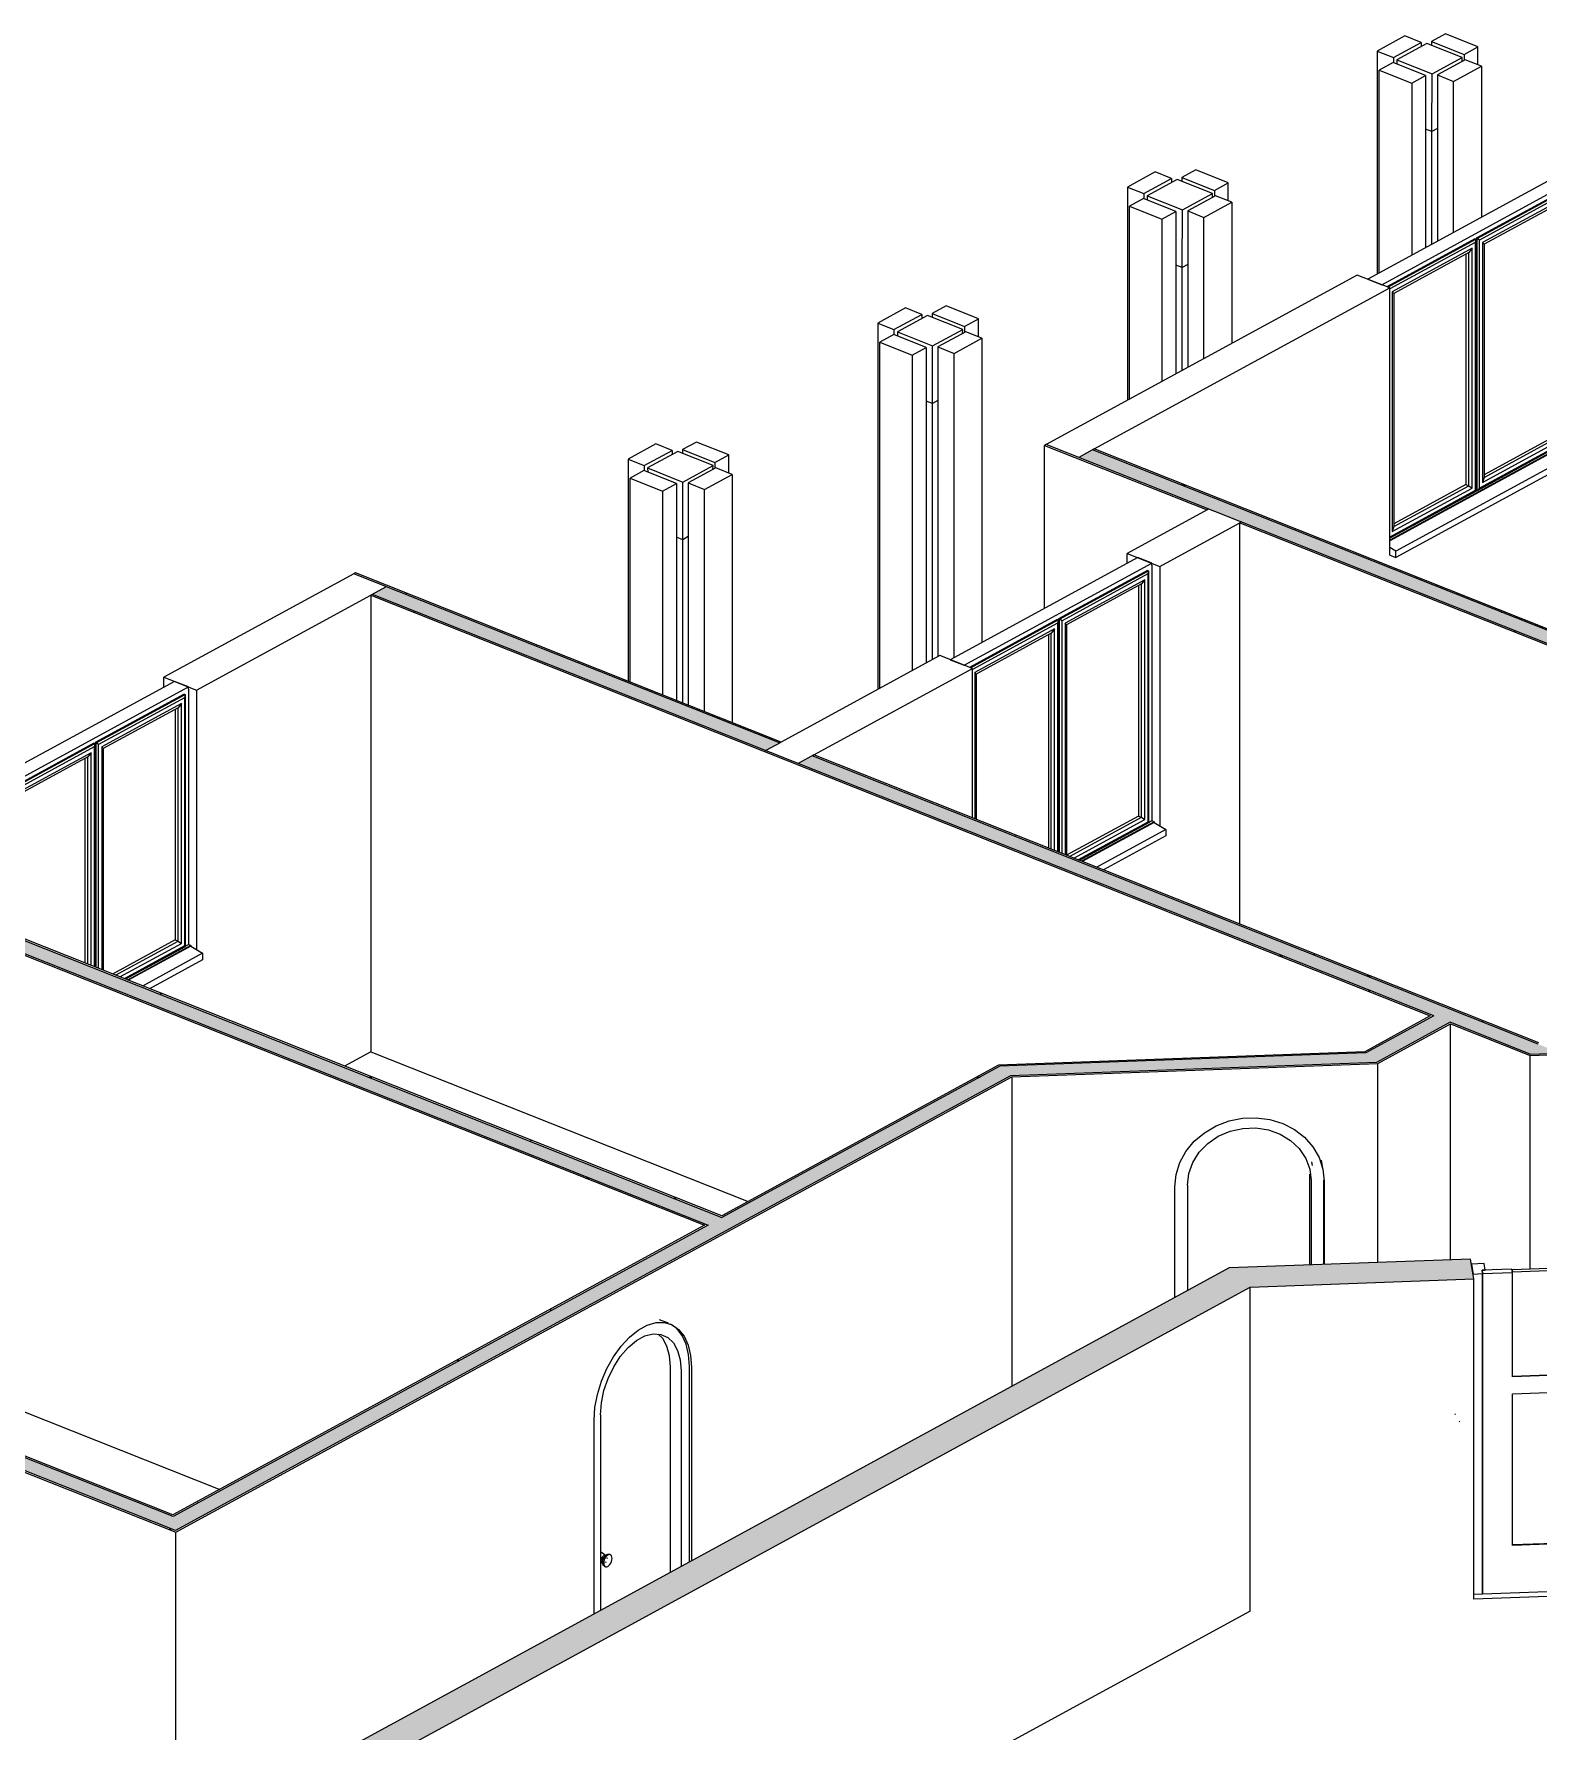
# Model space of a CAD drawing. Header units: millimetres. Extents: x -44545 to 51785, y -22696 to 32686.
# Drawn here: x 2243 to 9274, y 11036 to 18971 of the extents above; entities that cross this region are included whole.
import ezdxf

# ---------------------------------------------------------------- set-up
doc = ezdxf.new("R2010")
doc.units = ezdxf.units.MM
for name, color, linetype, lineweight in [('A-DOOR', 31, 'Continuous', 9), ('A-DOOR-FRAM', 31, 'Continuous', 9), ('A-FLOR', 192, 'Continuous', 9), ('A-FLOR-HRAL', 11, 'Continuous', 9), ('A-GENM', 13, 'Continuous', 9), ('A-GLAZ', 151, 'Continuous', 9), ('A-WALL', 113, 'Continuous', 9), ('A-WALL-FNSH', 113, 'Continuous', 25), ('A-WALL-PATT', 111, 'Continuous', 25), ('I-WALL', 2, 'Continuous', 9), ('S-FNDN', 32, 'Continuous', 9)]:
    doc.layers.add(name, color=color, linetype=linetype, lineweight=lineweight)
pattern_1 = [(0, (-8200.58, -15301.14), (812.8, 94.516), [33.528, -576.072, 33.528, -3827.272]), (0, (-8200.58, -15301.14), (812.8, 94.516), [-643.128, -576.072, 33.528, -1185.672, -2032]), (0, (-8200.58, -15301.14), (812.8, 94.516), [-2438.4, 33.528, -576.072, 33.528, -1388.872]), (0, (-8200.58, -15301.14), (812.8, 94.516), [-3081.528, -372.872, 33.528, -982.472]), (141.144, (-7895.78, -15253.88), (-582.37765, 280.1508), [21.528, -369.883, -2478.932]), (141.144, (-7895.78, -15253.88), (-582.37765, 280.1508), [-391.41, 21.528, -369.883, -2087.522]), (141.144, (-7895.78, -15253.88), (-582.37765, 280.1508), [-782.821, 21.528, -761.293, -1304.701]), (141.144, (-7895.78, -15253.88), (-582.37765, 280.1508), [-1565.641, 21.528, -369.883, -913.291]), (141.144, (-7895.78, -15253.88), (-582.37765, 280.1508), [-1957.051, 21.528, -239.413, -652.35]), (141.144, (-7895.78, -15253.88), (-582.37765, 280.1508), [-2217.992, 21.528, -630.823]), (218.856, (-7794.18, -15064.85), (-230.4253, -374.66855), [21.528, -369.883, -2478.932]), (218.856, (-7794.18, -15064.85), (-230.4253, -374.66855), [-391.41, 21.528, -369.883, -2087.522]), (218.856, (-7794.18, -15064.85), (-230.4253, -374.66855), [-782.821, 21.528, -761.293, -1304.701]), (218.856, (-7794.18, -15064.85), (-230.4253, -374.66855), [-1565.641, 21.528, -369.883, -913.291]), (218.856, (-7794.18, -15064.85), (-230.4253, -374.66855), [-1957.051, 21.528, -239.413, -652.35]), (218.856, (-7794.18, -15064.85), (-230.4253, -374.66855), [-2217.992, 21.528, -630.823])]

# ---------------------------------------------------------------- blocks, each defined once
blk = doc.blocks.new('Arched _2_ - Arched _2_-V49-3D Section 3')
at = {"layer": 'A-GLAZ', "lineweight": 18}
for p, q in [((2899.1, 15943.5), (2022.6, 15466)), ((2088, 15440), (2964.5, 15917.5)), ((2964.5, 15917.5), (2899.1, 15943.5)), ((2022.6, 15466), (2088, 15440))]:
    blk.add_line(p, q, dxfattribs=at)
at = {"layer": 'A-GLAZ'}
for p, q in [((2945.1, 15884), (2529.5, 15657.6)), ((2533.9, 15655.9), (2949.5, 15882.3)), ((2945.1, 15884), (2949.5, 15882.3)), ((2949.5, 15882.3), (2946.9, 15867.2)), ((2949.5, 15882.3), (2949.5, 14703.2)), ((2964.6, 15907.9), (2964.6, 14713.7)), ((2946.9, 15867.2), (2545.3, 15648.4)), ((2932.7, 15840.2), (2559.4, 15636.9)), ((2917, 15820.3), (2566.4, 15629.3)), ((2903.5, 15813), (2903.5, 14735.1)), ((2932.7, 15840.2), (2917, 15820.3)), ((2917, 14729.7), (2917, 15820.3)), ((2932.7, 14718.7), (2932.7, 15840.2)), ((2946.9, 15867.2), (2946.9, 14707.1)), ((2523, 15654.1), (2112.3, 15430.4)), ((2116.7, 15428.6), (2527.4, 15652.4)), ((2524.8, 15637.3), (2126, 15420)), ((2523, 15654.1), (2527.4, 15652.4)), ((2527.4, 15652.4), (2524.8, 15637.3)), ((2524.8, 15637.3), (2524.8, 14609)), ((2527.4, 15652.4), (2527.4, 14608)), ((2533.9, 15655.9), (2529.5, 15657.6)), ((2529.5, 15657.6), (2529.5, 14607.2)), ((2533.9, 14605.4), (2533.9, 15655.9)), ((2545.3, 15648.4), (2533.9, 15655.9)), ((2545.3, 14600.9), (2545.3, 15648.4)), ((2566.4, 15629.3), (2559.4, 15636.9)), ((2559.4, 15636.9), (2559.4, 14595.3)), ((2510.7, 15610.3), (2137.4, 15406.9)), ((2494.9, 15590.4), (2144.3, 15399.4)), ((2481.4, 15583), (2481.4, 14626.3)), ((2510.7, 15610.3), (2494.9, 15590.4)), ((2494.9, 14620.9), (2494.9, 15590.4)), ((2510.7, 14614.7), (2510.7, 15610.3)), ((2566.4, 15629.3), (2566.4, 14592.5)), ((2144.3, 15399.4), (2137.4, 15406.9)), ((2137.4, 15406.9), (2137.4, 14762.9)), ((2144.3, 15399.4), (2144.3, 14760.1)), ((2903.5, 14735.1), (2610, 14575.2)), ((2623.5, 14569.8), (2917, 14729.7)), ((2644.3, 14561.6), (2932.7, 14718.7)), ((2946.9, 14707.1), (2664.8, 14553.5)), ((2949.5, 14703.2), (2670.5, 14551.2)), ((2976, 14708.6), (2680.1, 14547.4)), ((2976, 14705.3), (2683.6, 14546)), ((2903.5, 14735.1), (2917, 14729.7)), ((2917, 14729.7), (2932.7, 14718.7)), ((2946.9, 14707.1), (2949.5, 14703.2)), ((2949.5, 14705.5), (2964.6, 14713.7)), ((2964.6, 14713.7), (2976, 14708.6)), ((2976, 14708.6), (2976, 14705.3)), ((2976, 14705.3), (3031.1, 14672.1)), ((3031.1, 14672.1), (2750.7, 14519.3)), ((3031.1, 14642.2), (2782.5, 14506.7)), ((3031.1, 14672.1), (3031.1, 14642.2))]:
    blk.add_line(p, q, dxfattribs=at)
blk.add_polyline3d([(2964.6, 15907.9, 0), (2964.5, 15912.7, 0), (2964.5, 15917.5, 0)], dxfattribs=at)
blk = doc.blocks.new('Arched _2_ - Arched _2_-V50-3D Section 3')
at = {"layer": 'A-GLAZ', "lineweight": 18}
for p, q in [((7402.5, 16522.2), (6526.1, 16044.7)), ((7467.9, 16496.2), (7402.5, 16522.2)), ((6591.5, 16018.7), (7467.9, 16496.2)), ((6526.1, 16044.7), (6591.5, 16018.7))]:
    blk.add_line(p, q, dxfattribs=at)
at = {"layer": 'A-GLAZ'}
for p, q in [((7448.5, 16462.7), (7033, 16236.3)), ((7037.4, 16234.6), (7452.9, 16461)), ((7450.3, 16445.9), (7048.7, 16227.1)), ((7448.5, 16462.7), (7452.9, 16461)), ((7452.9, 16461), (7450.3, 16445.9)), ((7450.3, 16445.9), (7450.3, 15285.8)), ((7452.9, 16461), (7452.9, 15281.8)), ((7468, 16486.6), (7468, 15292.4)), ((7436.2, 16418.9), (7062.9, 16215.5)), ((7420.5, 16399), (7069.8, 16208)), ((7406.9, 16391.7), (7406.9, 15313.8)), ((7436.2, 16418.9), (7420.5, 16399)), ((7420.5, 15308.4), (7420.5, 16399)), ((7436.2, 15297.4), (7436.2, 16418.9)), ((7026.5, 16232.8), (6615.8, 16009.1)), ((6620.2, 16007.3), (7030.9, 16231.1)), ((7028.2, 16215.9), (6629.5, 15998.7)), ((7014.1, 16189), (6640.8, 15985.6)), ((7014.1, 16189), (6998.4, 16169.1)), ((7014.1, 15152.5), (7014.1, 16189)), ((7026.5, 16232.8), (7030.9, 16231.1)), ((7030.9, 16231.1), (7028.2, 16215.9)), ((7028.2, 16215.9), (7028.2, 15146.9)), ((7030.9, 16231.1), (7030.9, 15145.9)), ((7037.4, 16234.6), (7033, 16236.3)), ((7033, 16236.3), (7033, 15145.1)), ((7037.4, 15143.3), (7037.4, 16234.6)), ((7048.7, 16227.1), (7037.4, 16234.6)), ((7048.7, 15138.8), (7048.7, 16227.1)), ((7069.8, 16208), (7062.9, 16215.5)), ((7062.9, 16215.5), (7062.9, 15133.2)), ((7069.8, 16208), (7069.8, 15131)), ((6998.4, 16169.1), (6647.8, 15978.1)), ((6984.9, 16161.7), (6984.9, 15164.1)), ((6998.4, 15158.8), (6998.4, 16169.1)), ((6647.8, 15978.1), (6640.8, 15985.6)), ((6640.8, 15985.6), (6640.8, 15300.8)), ((6647.8, 15978.1), (6647.8, 15298)), ((7406.9, 15313.8), (7070.1, 15130.3)), ((7083.6, 15124.9), (7420.5, 15308.4)), ((7104.4, 15116.7), (7436.2, 15297.4)), ((7450.3, 15285.8), (7124.9, 15108.5)), ((7452.9, 15281.8), (7130.6, 15106.3)), ((7479.4, 15287.3), (7140.2, 15102.5)), ((7479.4, 15284), (7143.7, 15101.1)), ((7534.6, 15250.8), (7210.8, 15074.4)), ((7406.9, 15313.8), (7420.5, 15308.4)), ((7420.5, 15308.4), (7436.2, 15297.4)), ((7450.3, 15285.8), (7452.9, 15281.8)), ((7452.9, 15284.2), (7468, 15292.4)), ((7468, 15292.4), (7479.4, 15287.3)), ((7479.4, 15287.3), (7479.4, 15284)), ((7479.4, 15284), (7534.6, 15250.8)), ((7534.6, 15250.8), (7534.6, 15220.9)), ((7534.6, 15220.9), (7242.6, 15061.8))]:
    blk.add_line(p, q, dxfattribs=at)
blk.add_polyline3d([(7468, 16486.6, 0), (7468, 16491.4, 0), (7467.9, 16496.2, 0)], dxfattribs=at)
blk = doc.blocks.new('Arched _2_ - Arched _2_-V51-3D Section 3')
at = {"layer": 'A-GLAZ', "lineweight": 18}
for p, q in [((9354.2, 18301.8), (8477.7, 17824.3)), ((8543.1, 17798.3), (9419.6, 18275.8)), ((9419.6, 18275.8), (9354.2, 18301.8)), ((8477.7, 17824.3), (8543.1, 17798.3))]:
    blk.add_line(p, q, dxfattribs=at)
at = {"layer": 'A-GLAZ'}
for p, q in [((9419.7, 18266.2), (9419.7, 17072)), ((9400.2, 18242.3), (8984.6, 18015.9)), ((8989, 18014.2), (9404.6, 18240.6)), ((9402, 18225.5), (9000.4, 18006.7)), ((9387.8, 18198.5), (9014.5, 17995.1)), ((9372.1, 18178.6), (9021.5, 17987.6)), ((9358.6, 18171.3), (9358.6, 17093.4)), ((9387.8, 18198.5), (9372.1, 18178.6)), ((9372.1, 17088), (9372.1, 18178.6)), ((9387.8, 17077), (9387.8, 18198.5)), ((9400.2, 18242.3), (9404.6, 18240.6)), ((9404.6, 18240.6), (9402, 18225.5)), ((9402, 18225.5), (9402, 17065.4)), ((9404.6, 18240.6), (9404.6, 17061.4)), ((8978.1, 18012.4), (8567.4, 17788.6)), ((8978.1, 18012.4), (8982.5, 18010.6)), ((8989, 18014.2), (8984.6, 18015.9)), ((8984.6, 18015.9), (8984.6, 16836.8)), ((8989, 16835), (8989, 18014.2)), ((9000.4, 18006.7), (8989, 18014.2)), ((8571.8, 17786.9), (8982.5, 18010.6)), ((8979.9, 17995.5), (8581.1, 17778.3)), ((8965.8, 17968.6), (8592.5, 17765.2)), ((8950.1, 17948.7), (8599.4, 17757.7)), ((8936.5, 17941.3), (8936.5, 16863.4)), ((8965.8, 17968.6), (8950.1, 17948.7)), ((8950.1, 16858.1), (8950.1, 17948.7)), ((8965.8, 16847.1), (8965.8, 17968.6)), ((8982.5, 18010.6), (8979.9, 17995.5)), ((8979.9, 17995.5), (8979.9, 16835.5)), ((8982.5, 18010.6), (8982.5, 16831.5)), ((9000.4, 16846.7), (9000.4, 18006.7)), ((9021.5, 17987.6), (9014.5, 17995.1)), ((9014.5, 17995.1), (9014.5, 16873.6)), ((9021.5, 17987.6), (9021.5, 16897)), ((8599.4, 17757.7), (8592.5, 17765.2)), ((8592.5, 17765.2), (8592.5, 16643.7)), ((8599.4, 17757.7), (8599.4, 16667.1)), ((9431.1, 17066.8), (8581.1, 16603.8)), ((9431.1, 17063.6), (8581.1, 16600.5)), ((9404.6, 17061.4), (8989, 16835)), ((9402, 17065.4), (9000.4, 16846.7)), ((9014.5, 16873.6), (9387.8, 17077)), ((9358.6, 17093.4), (9021.5, 16909.7)), ((9021.5, 16897), (9372.1, 17088)), ((9358.6, 17093.4), (9372.1, 17088)), ((9372.1, 17088), (9387.8, 17077)), ((9402, 17065.4), (9404.6, 17061.4)), ((9404.6, 17063.8), (9419.7, 17072)), ((9419.7, 17072), (9431.1, 17066.8)), ((9431.1, 17066.8), (9431.1, 17063.6)), ((9431.1, 17063.6), (9486.2, 17030.4)), ((9486.2, 17030.4), (8609.6, 16552.8)), ((9486.2, 17000.4), (8609.6, 16522.9)), ((9486.2, 17030.4), (9486.2, 17000.4)), ((8979.9, 16835.5), (8581.1, 16618.2)), ((8982.5, 16831.5), (8581.1, 16612.8)), ((8592.5, 16643.7), (8965.8, 16847.1)), ((8936.5, 16863.4), (8599.4, 16679.8)), ((8599.4, 16667.1), (8950.1, 16858.1)), ((8936.5, 16863.4), (8950.1, 16858.1)), ((8950.1, 16858.1), (8965.8, 16847.1)), ((8979.9, 16835.5), (8982.5, 16831.5)), ((8982.5, 16833.9), (8986.5, 16836)), ((8989, 16835), (8984.6, 16836.8)), ((9000.4, 16846.7), (8989, 16835)), ((9021.5, 16897), (9014.5, 16873.6)), ((8599.4, 16667.1), (8592.5, 16643.7)), ((8609.6, 16552.8), (8581.1, 16570)), ((8581.1, 16534.2), (8609.6, 16522.9)), ((8609.6, 16522.9), (8609.6, 16552.8))]:
    blk.add_line(p, q, dxfattribs=at)
blk.add_polyline3d([(9419.7, 18266.2, 0), (9419.6, 18271, 0), (9419.6, 18275.8, 0)], dxfattribs=at)
blk = doc.blocks.new('Single Arch - wc-V66-3D Section 3')
at = {"layer": 'A-DOOR'}
blk.add_line((8219.5, 13680.6), (8216.8, 13696.8), dxfattribs=at)
at = {"layer": 'A-DOOR-FRAM'}
for p, q in [((8269, 13658), (8261.1, 13704.3)), ((7634.8, 13588.9), (7634.8, 13094.4)), ((8207.9, 13214.8), (8207.9, 13640.2)), ((8213, 13610.1), (8213, 13214.9)), ((8272.8, 13217.1), (8272.8, 13612.3))]:
    blk.add_line(p, q, dxfattribs=at)
blk.add_polyline3d([(7634.8, 13588.9, 0), (7641.1, 13642.5, 0), (7659.8, 13694.2, 0), (7690, 13741.8, 0), (7730.5, 13783.1, 0), (7779.4, 13816.5, 0), (7834.6, 13840.3, 0), (7893.7, 13853.7, 0), (7954.1, 13855.9, 0), (8013.3, 13846.9, 0), (8068.5, 13827.1, 0), (8117.4, 13797.3, 0), (8157.8, 13758.9, 0), (8188, 13713.6, 0), (8206.7, 13663.2, 0), (8213, 13610.1, 0)], dxfattribs=at)
blk = doc.blocks.new('Single Arch - wc-V67-3D Section 3')
at = {"layer": 'A-DOOR'}
for p, q in [((4891.2, 11872.2), (4898.1, 11868.9)), ((4891.2, 11822.8), (4901.8, 11822.1)), ((4897.2, 11870.6), (4894.6, 11871.6)), ((4915.3, 11856.2), (4899.5, 11869.2)), ((4902.3, 11831), (4900.3, 11836.3)), ((4913.6, 11826.4), (4917.5, 11824.8)), ((4924.9, 11843.4), (4920.9, 11845)), ((4936.8, 11860.2), (4932.3, 11862)), ((4910.1, 11806.2), (4914.7, 11804.4))]:
    blk.add_line(p, q, dxfattribs=at)
for points in [[(4891.2, 11870.8, 0), (4893, 11871.1, 0), (4901.1, 11867.5, 0)], [(4894.7, 11833.3, 0), (4898.2, 11846.9, 0), (4906.8, 11856.4, 0), (4915.3, 11856.2, 0)], [(4901.8, 11822.3, 0), (4898.2, 11823.5, 0), (4894.7, 11833.3, 0)], [(4900.3, 11836.3, 0), (4903.5, 11845.8, 0), (4909.8, 11849.3, 0)], [(4901.7, 11823.5, 0), (4902.4, 11830.7, 0), (4904.3, 11838.2, 0), (4907.4, 11845.4, 0), (4911.5, 11851.8, 0), (4916.2, 11857, 0), (4921.2, 11860.7, 0), (4926.2, 11862.5, 0), (4930.9, 11862.4, 0), (4932.3, 11862, 0)], [(4911.5, 11805.8, 0), (4907.4, 11807.8, 0), (4904.3, 11811.6, 0), (4902.4, 11817, 0), (4901.7, 11823.5, 0)], [(4945.2, 11842.9, 0), (4944.6, 11849.4, 0), (4942.6, 11854.8, 0), (4939.5, 11858.6, 0), (4935.5, 11860.6, 0), (4930.8, 11860.7, 0), (4925.8, 11858.9, 0), (4920.7, 11855.2, 0), (4916, 11850, 0), (4912, 11843.6, 0), (4908.9, 11836.4, 0), (4907, 11828.9, 0), (4906.3, 11821.7, 0)], [(4906.3, 11821.7, 0), (4907, 11815.2, 0), (4908.9, 11809.8, 0), (4912, 11806, 0), (4916, 11804, 0), (4920.7, 11803.9, 0), (4925.8, 11805.7, 0), (4930.8, 11809.4, 0), (4935.5, 11814.6, 0), (4939.5, 11821, 0), (4942.6, 11828.2, 0), (4944.6, 11835.7, 0), (4945.2, 11842.9, 0)]]:
    blk.add_polyline3d(points, dxfattribs=at)
at = {"layer": 'A-DOOR-FRAM'}
for p, q in [((5208.7, 12942.4), (5167.4, 12958.7)), ((5218.3, 11777.9), (5218.3, 12739.3)), ((5267.8, 12719.7), (5267.8, 11804.9)), ((5306.7, 11826.1), (5306.7, 12740.9)), ((4891.2, 12514.5), (4891.2, 11599.7))]:
    blk.add_line(p, q, dxfattribs=at)
for points in [[(5306.7, 12740.9, 0), (5302.9, 12795.7, 0), (5291.4, 12844.4, 0), (5272.7, 12885.4, 0), (5247.4, 12917.3, 0), (5218.8, 12937.7, 0)], [(4891.2, 12514.5, 0), (4895.3, 12570.1, 0), (4907.4, 12627.8, 0), (4927.1, 12685, 0), (4953.5, 12739.2, 0), (4985.3, 12788.1, 0), (5021.3, 12829.5, 0), (5059.8, 12861.7, 0), (5099.2, 12883.1, 0), (5137.7, 12892.9, 0), (5173.6, 12890.7, 0), (5205.5, 12876.5, 0), (5231.8, 12851, 0), (5251.5, 12815.2, 0), (5263.7, 12770.8, 0), (5267.8, 12719.7, 0)], [(5218.3, 12739.3, 0), (5214.2, 12790.4, 0), (5202.1, 12834.8, 0), (5182.4, 12870.6, 0), (5161.3, 12892.3, 0)]]:
    blk.add_polyline3d(points, dxfattribs=at)
blk = doc.blocks.new('Double Shutter-Arch - ext 2-236539-3D Section 3')
at = {"layer": 'A-DOOR', "lineweight": 18}
for p, q in [((9151.9, 13195.7), (9012.4, 13190.6)), ((9012.4, 13190.6), (9015.1, 13174.4)), ((9015.1, 13174.4), (9154.7, 13179.5)), ((9154.7, 13179.5), (9151.9, 13195.7)), ((9591.2, 13208.3), (9152.5, 13192.3)), ((9152.5, 13192.3), (9154.1, 13183)), ((9154.1, 13183), (9592.7, 13199.1)), ((9665.3, 13214.6), (9590.6, 13211.8)), ((9590.6, 13211.8), (9593.3, 13195.6)), ((9592.7, 13199.1), (9591.2, 13208.3)), ((9593.3, 13195.6), (9668.1, 13198.3)), ((9740.1, 13217.3), (9665.3, 13214.6)), ((9665.3, 13214.6), (9668.1, 13198.3)), ((9668.1, 13198.3), (9665.3, 13214.6)), ((9668.1, 13198.3), (9742.9, 13201.1)), ((9742.9, 13201.1), (9740.1, 13217.3)), ((10179.3, 13229.9), (9740.7, 13213.8)), ((9740.7, 13213.8), (9742.3, 13204.6)), ((9742.3, 13204.6), (10180.9, 13220.6)), ((10178.7, 13233.4), (10181.5, 13217.2)), ((10318.3, 13238.5), (10178.8, 13233.4)), ((10180.9, 13220.6), (10179.3, 13229.9)), ((10181.5, 13217.2), (10321.1, 13222.3)), ((10321.1, 13222.3), (10318.3, 13238.5))]:
    blk.add_line(p, q, dxfattribs=at)
at = {"layer": 'A-DOOR'}
for p, q in [((9015.1, 13174.4), (9015.1, 11677.6)), ((9154.7, 12691.9), (9154.7, 13179.5)), ((9590.6, 13208.3), (9590.6, 13211.8)), ((9592.7, 12711.4), (9592.7, 13199.1)), ((9593.3, 13195.6), (9593.3, 12707.9)), ((9668.1, 13198.3), (9668.1, 11701.5)), ((9668.1, 11701.5), (9668.1, 13198.3)), ((9742.9, 12713.4), (9742.9, 13201.1)), ((10178.7, 13229.9), (10178.7, 13233.4)), ((10180.9, 12733), (10180.9, 13220.6)), ((10181.5, 13217.2), (10181.5, 12729.5)), ((10321.1, 11725.5), (10321.1, 13222.3)), ((9154.7, 12695.4), (9592.7, 12711.4)), ((9593.3, 12707.9), (9154.7, 12691.9)), ((9593.3, 12707.9), (9592.7, 12711.4)), ((9742.9, 12716.9), (10180.9, 12733)), ((10181.5, 12729.5), (9742.9, 12713.4)), ((10181.5, 12729.5), (10180.9, 12733)), ((9154.7, 12612.2), (9593.3, 12628.3)), ((9592.7, 11923.6), (9592.7, 12628.4)), ((9593.3, 12628.3), (9593.3, 11920.1)), ((9742.9, 12633.8), (10181.5, 12649.9)), ((9742.9, 11925.6), (9742.9, 12633.8)), ((10180.9, 11945.1), (10180.9, 12649.8)), ((10181.5, 12649.9), (10181.5, 11941.7)), ((9154.7, 11904), (9154.7, 12612.2)), ((9154.7, 11907.5), (9592.7, 11923.6)), ((9593.3, 11920.1), (9154.7, 11904)), ((9593.3, 11920.1), (9592.7, 11923.6)), ((9742.9, 11929.1), (10180.9, 11945.1)), ((10181.5, 11941.7), (9742.9, 11925.6)), ((10181.5, 11941.7), (10180.9, 11945.1)), ((9015.1, 11677.6), (9668.1, 11701.5)), ((9668.1, 11701.5), (10321.1, 11725.5))]:
    blk.add_line(p, q, dxfattribs=at)
at = {"layer": 'A-DOOR-FRAM', "lineweight": 18}
for p, q in [((10358.1, 13270.3), (10298.2, 13268.1)), ((10298.2, 13268.1), (10303.4, 13238)), ((10365.9, 13223.9), (10358.1, 13270.3)), ((9022.2, 13221.3), (8962.4, 13219.1)), ((8962.4, 13219.1), (8970.3, 13172.7)), ((8970.3, 13172.7), (9015.1, 13174.4)), ((9012.4, 13190.6), (9027.3, 13191.2)), ((9015.1, 13174.4), (9012.4, 13190.6)), ((9027.3, 13191.2), (9022.2, 13221.3)), ((10303.4, 13238), (10318.3, 13238.5)), ((10318.3, 13238.5), (10321.1, 13222.3)), ((10321.1, 13222.3), (10365.9, 13223.9))]:
    blk.add_line(p, q, dxfattribs=at)
at = {"layer": 'A-DOOR-FRAM'}
for p, q in [((10298.2, 13268.1), (10298.2, 13237.8)), ((9015.1, 11677.6), (9015.1, 13174.4)), ((10321.1, 13222.3), (10321.1, 11725.5)), ((10365.9, 13223.9), (10365.9, 11727.1)), ((8974.2, 11676.1), (9015.1, 11677.6)), ((10365.9, 11727.1), (10321.1, 11725.5))]:
    blk.add_line(p, q, dxfattribs=at)
blk = doc.blocks.new('栏杆扶手 - 栏杆扶手-158468-3D Section 3')
at = {"layer": 'A-FLOR-HRAL'}
for p, q in [((8888.2, 12518.9), (8884.8, 12516.6)), ((8905.7, 12482.4), (8909.1, 12484.7))]:
    blk.add_line(p, q, dxfattribs=at)
blk = doc.blocks.new('Family8 - COLUMN-V138-3D Section 3')
at = {"layer": 'A-GENM', "lineweight": 25}
for p, q in [((8841.4, 18970.7), (8776.5, 18935.3)), ((8993.3, 18910.4), (8841.4, 18970.7)), ((8651.6, 18961.5), (8522, 18890.9)), ((8522, 18890.9), (8598.1, 18860.7)), ((8598.1, 18860.7), (8727.7, 18931.3)), ((8754.6, 18926), (8613.6, 18849.2)), ((8727.7, 18931.3), (8651.6, 18961.5)), ((8919.6, 18860.4), (8754.6, 18926)), ((8776.5, 18935.3), (8928.3, 18875)), ((8928.3, 18875), (8993.3, 18910.4)), ((8596.5, 18836.8), (8531.6, 18801.4)), ((8748.4, 18776.5), (8596.5, 18836.8)), ((8613.6, 18849.2), (8778.7, 18783.7)), ((8778.7, 18783.7), (8919.6, 18860.4)), ((8933.2, 18849.7), (8803.5, 18779.1)), ((8879.6, 18748.9), (9009.3, 18819.5)), ((9009.3, 18819.5), (8933.2, 18849.7)), ((8531.6, 18801.4), (8683.5, 18741.1)), ((8683.5, 18741.1), (8748.4, 18776.5)), ((8803.5, 18779.1), (8879.6, 18748.9))]:
    blk.add_line(p, q, dxfattribs=at)
at = {"layer": 'A-GENM'}
for p, q in [((8522, 18890.9), (8522, 17848.4)), ((8727.7, 18931.3), (8727.7, 18911.4)), ((8776.5, 18935.3), (8776.5, 18917.3)), ((8993.3, 18825.9), (8993.3, 18910.4)), ((8598.1, 18860.7), (8598.1, 18836.2)), ((8613.6, 18849.2), (8614.5, 18829.7)), ((8918.8, 18841.9), (8919.6, 18860.4)), ((8928.3, 18875), (8928.3, 18847.1)), ((9009.3, 18819.5), (9009.3, 18113.8)), ((8531.6, 17853.6), (8531.6, 18801.4)), ((8683.5, 18741.1), (8683.5, 17936.3)), ((8748.4, 18776.5), (8748.4, 17971.7)), ((8777.7, 18514.1), (8778.7, 18783.7)), ((8803.5, 18779.1), (8803.5, 18001.8)), ((8879.6, 18043.2), (8879.6, 18748.9)), ((8777.7, 18514.1), (8748.4, 18525.7)), ((8776.5, 18514.6), (8776.5, 17987)), ((8803.5, 18528.1), (8777.7, 18514.1))]:
    blk.add_line(p, q, dxfattribs=at)
blk = doc.blocks.new('Family8 - COLUMN-V137-3D Section 3')
at = {"layer": 'A-GENM', "lineweight": 25}
for p, q in [((11176.1, 20242.6), (11111.2, 20207.2)), ((11328, 20182.3), (11176.1, 20242.6)), ((10986.4, 20233.5), (10856.7, 20162.9)), ((10856.7, 20162.9), (10932.8, 20132.7)), ((10932.8, 20132.7), (11062.4, 20203.3)), ((11089.3, 20197.9), (10948.4, 20121.2)), ((11062.4, 20203.3), (10986.4, 20233.5)), ((11254.4, 20132.4), (11089.3, 20197.9)), ((11111.2, 20207.2), (11263.1, 20146.9)), ((11263.1, 20146.9), (11328, 20182.3)), ((10931.3, 20108.8), (10866.3, 20073.4)), ((11083.1, 20048.4), (10931.3, 20108.8)), ((10948.4, 20121.2), (11113.4, 20055.6)), ((11113.4, 20055.6), (11254.4, 20132.4)), ((11267.9, 20121.7), (11138.3, 20051)), ((11214.3, 20020.8), (11344, 20091.5)), ((11344, 20091.5), (11267.9, 20121.7)), ((10866.3, 20073.4), (11018.2, 20013.1)), ((11018.2, 20013.1), (11083.1, 20048.4)), ((11138.3, 20051), (11214.3, 20020.8))]:
    blk.add_line(p, q, dxfattribs=at)
at = {"layer": 'A-GENM'}
for p, q in [((10856.7, 20162.9), (10856.7, 19166.2)), ((11062.4, 20203.3), (11062.4, 20183.3)), ((11111.2, 20207.2), (11111.2, 20189.2)), ((11328, 20097.8), (11328, 20182.3)), ((10932.8, 20132.7), (10932.8, 20108.1)), ((10948.4, 20121.2), (10949.2, 20101.6)), ((11253.6, 20113.8), (11254.4, 20132.4)), ((11263.1, 20146.9), (11263.1, 20119)), ((11344, 20091.5), (11344, 19431.6)), ((10866.3, 19171.4), (10866.3, 20073.4)), ((11018.2, 20013.1), (11018.2, 19254.1)), ((11083.1, 20048.4), (11083.1, 19289.5)), ((11112.5, 19786), (11113.4, 20055.6)), ((11138.3, 20051), (11138.3, 19319.6)), ((11214.3, 19361), (11214.3, 20020.8)), ((11112.5, 19786), (11083.1, 19797.7)), ((11111.2, 19786.5), (11111.2, 19304.8)), ((11138.3, 19800.1), (11112.5, 19786))]:
    blk.add_line(p, q, dxfattribs=at)
blk = doc.blocks.new('Family8 - COLUMN-V139-3D Section 3')
at = {"layer": 'A-GENM', "lineweight": 25}
for p, q in [((6506.7, 17698.7), (6441.7, 17663.3)), ((6658.5, 17638.4), (6506.7, 17698.7)), ((6316.9, 17689.6), (6187.3, 17619)), ((6187.3, 17619), (6263.3, 17588.8)), ((6263.3, 17588.8), (6393, 17659.4)), ((6419.8, 17654.1), (6278.9, 17577.3)), ((6393, 17659.4), (6316.9, 17689.6)), ((6584.9, 17588.5), (6419.8, 17654.1)), ((6441.7, 17663.3), (6593.6, 17603)), ((6593.6, 17603), (6658.5, 17638.4)), ((6261.8, 17564.9), (6196.9, 17529.5)), ((6413.6, 17504.6), (6261.8, 17564.9)), ((6278.9, 17577.3), (6444, 17511.7)), ((6444, 17511.7), (6584.9, 17588.5)), ((6598.5, 17577.8), (6468.8, 17507.2)), ((6544.9, 17477), (6674.5, 17547.6)), ((6674.5, 17547.6), (6598.5, 17577.8)), ((6196.9, 17529.5), (6348.7, 17469.2)), ((6348.7, 17469.2), (6413.6, 17504.6)), ((6468.8, 17507.2), (6544.9, 17477))]:
    blk.add_line(p, q, dxfattribs=at)
at = {"layer": 'A-GENM'}
for p, q in [((6187.3, 17619), (6187.3, 15906)), ((6393, 17659.4), (6393, 17639.4)), ((6441.7, 17663.3), (6441.7, 17645.4)), ((6658.5, 17553.9), (6658.5, 17638.4)), ((6263.3, 17588.8), (6263.3, 17564.3)), ((6278.9, 17577.3), (6279.7, 17557.7)), ((6584.1, 17570), (6584.9, 17588.5)), ((6593.6, 17603), (6593.6, 17575.1)), ((6674.5, 17547.6), (6674.5, 16125.6)), ((6196.9, 15911.2), (6196.9, 17529.5)), ((6348.7, 17469.2), (6348.7, 15993.9)), ((6413.6, 17504.6), (6413.6, 16029.3)), ((6443, 17242.1), (6444, 17511.7)), ((6468.8, 17507.2), (6468.8, 16059.3)), ((6544.9, 16054.9), (6544.9, 17477)), ((6443, 17242.1), (6413.6, 17253.8)), ((6441.7, 17242.6), (6441.7, 16044.6)), ((6468.8, 17256.2), (6443, 17242.1))]:
    blk.add_line(p, q, dxfattribs=at)
blk = doc.blocks.new('Family8 - COLUMN-V140-3D Section 3')
at = {"layer": 'A-GENM', "lineweight": 25}
for p, q in [((5339.3, 17062.7), (5274.4, 17027.4)), ((5491.1, 17002.4), (5339.3, 17062.7)), ((5149.5, 17053.6), (5019.9, 16983)), ((5019.9, 16983), (5095.9, 16952.8)), ((5095.9, 16952.8), (5225.6, 17023.4)), ((5252.5, 17018.1), (5111.5, 16941.3)), ((5225.6, 17023.4), (5149.5, 17053.6)), ((5417.5, 16952.5), (5252.5, 17018.1)), ((5274.4, 17027.4), (5426.2, 16967.1)), ((5426.2, 16967.1), (5491.1, 17002.4)), ((5094.4, 16928.9), (5029.5, 16893.5)), ((5246.3, 16868.6), (5094.4, 16928.9)), ((5111.5, 16941.3), (5276.6, 16875.7)), ((5276.6, 16875.7), (5417.5, 16952.5)), ((5431.1, 16941.8), (5301.4, 16871.2)), ((5377.5, 16841), (5507.1, 16911.6)), ((5507.1, 16911.6), (5431.1, 16941.8)), ((5029.5, 16893.5), (5181.3, 16833.2)), ((5181.3, 16833.2), (5246.3, 16868.6)), ((5301.4, 16871.2), (5377.5, 16841))]:
    blk.add_line(p, q, dxfattribs=at)
at = {"layer": 'A-GENM'}
for p, q in [((5019.9, 16983), (5019.9, 15944.5)), ((5225.6, 17023.4), (5225.6, 17003.4)), ((5274.4, 17027.4), (5274.4, 17009.4)), ((5491.1, 16918), (5491.1, 17002.4)), ((5095.9, 16952.8), (5095.9, 16928.3)), ((5111.5, 16941.3), (5112.4, 16921.8)), ((5416.7, 16934), (5417.5, 16952.5)), ((5426.2, 16967.1), (5426.2, 16939.2)), ((5507.1, 16911.6), (5507.1, 15751)), ((5029.5, 15940.7), (5029.5, 16893.5)), ((5181.3, 16833.2), (5181.3, 15880.4)), ((5246.3, 16868.6), (5246.3, 15854.6)), ((5275.6, 16606.1), (5276.6, 16875.7)), ((5301.4, 16871.2), (5301.4, 15832.7)), ((5377.5, 15802.5), (5377.5, 16841)), ((5275.6, 16606.1), (5246.3, 16617.8)), ((5274.4, 16606.7), (5274.4, 15843.4)), ((5301.4, 16620.2), (5275.6, 16606.1))]:
    blk.add_line(p, q, dxfattribs=at)

msp = doc.modelspace()

# ---------------------------------------------------------------- hatches: boundary and pattern name
at = {"layer": 'A-WALL-PATT', "lineweight": 9}
h = msp.add_hatch(dxfattribs=at)
h.set_pattern_fill('FP_1', color=256, style=0, pattern_type=2)
h.set_pattern_definition(pattern_1)
h.paths.add_polyline_path([(12070.5, 15020.1), (12078.3, 15024.4), (7887.2, 16688.8), (7879.4, 16684.5), (12061.4, 15023.7)], flags=0)
h.paths.add_polyline_path([(7727.3, 16744.9), (7735.1, 16749.2), (6974.6, 17051.2), (6966.8, 17047), (7621.3, 16787)], flags=0)
at = {"layer": 'A-WALL-PATT'}
for points in [[(12154.4, 14994.2), (12219.3, 15029.5), (7191.6, 17026.2), (7126.7, 16990.8), (12078.3, 15024.4)], [(5663.3, 15620.5), (5728.2, 15655.9), (3890, 16385.9), (3825, 16350.5), (5303.2, 15763.5)], [(9240.7, 14199.8), (9381.7, 14205), (5880.3, 15595.5), (5815.4, 15560.1), (8883.1, 14341.8)], [(5470.4, 13370.8), (5535.3, 13406.2), (1420.2, 15040.4), (1355.3, 15005), (5394.3, 13401)], [(8469.5, 14206.9), (8610.5, 14212.1), (8863.2, 14349.7), (8787.1, 14379.9), (8480.5, 14212.9)], [(6807.5, 14099.3), (8518.6, 14162), (8610.5, 14212.1), (6899.4, 14149.3)], [(5535.3, 13406.2), (6899.4, 14149.3), (6758.4, 14144.1), (5459.2, 13436.4), (5518.3, 13412.9)], [(2904.5, 11972.9), (2969.4, 12008.3), (-1297.8, 13702.9), (-1362.7, 13667.5), (2153.5, 12271.1)], [(2969.4, 12008.3), (5470.4, 13370.8), (5394.3, 13401), (2893.4, 12038.5)]]:
    msp.add_hatch(color=256, dxfattribs=at).paths.add_polyline_path(points, flags=0)
at = {"layer": 'A-WALL-PATT', "lineweight": 9}
h = msp.add_hatch(dxfattribs=at)
h.set_pattern_fill('FP_1', color=256, style=0, pattern_type=2)
h.set_pattern_definition(pattern_1)
h.paths.add_polyline_path([(12219.3, 15029.5), (12227.1, 15033.8), (9762.2, 16012.7), (9754.4, 16008.4), (12037.6, 15101.7)], flags=0)
h.paths.add_polyline_path([(9678.3, 16038.6), (9686.1, 16042.9), (7199.4, 17030.4), (7191.6, 17026.2), (8883.1, 16354.4)], flags=0)
h = msp.add_hatch(dxfattribs=at)
h.set_pattern_fill('FP_1', color=256, style=0, pattern_type=2)
h.set_pattern_definition(pattern_1)
h.paths.add_polyline_path([(5728.2, 15655.9), (5736, 15660.1), (3745.7, 16450.5), (3737.9, 16446.3), (5457.2, 15763.5)], flags=0)
h = msp.add_hatch(dxfattribs=at)
h.set_pattern_fill('FP_1', color=256, style=0, pattern_type=2)
h.set_pattern_definition(pattern_1)
h.paths.add_polyline_path([(5807.6, 15555.8), (5815.4, 15560.1), (3825, 16350.5), (3817.2, 16346.3), (5655.5, 15616.2)], flags=0)
h = msp.add_hatch(dxfattribs=at)
h.set_pattern_fill('FP_1', color=256, style=0, pattern_type=2)
h.set_pattern_definition(pattern_1)
h.paths.add_polyline_path([(9236.7, 14194.1), (9253.6, 14194.7), (8863.2, 14349.7), (8855.4, 14345.5), (8883.1, 14334.5)], flags=0)
h.paths.add_polyline_path([(8779.3, 14375.7), (8787.1, 14379.9), (5815.4, 15560.1), (5807.6, 15555.8), (8770.2, 14379.3)], flags=0)
h = msp.add_hatch(dxfattribs=at)
h.set_pattern_fill('FP_1', color=256, style=0, pattern_type=2)
h.set_pattern_definition(pattern_1)
h.paths.add_polyline_path([(9274.1, 14247.7), (9291, 14248.3), (5888.1, 15599.7), (5880.3, 15595.5), (8883.1, 14403)], flags=0)
h = msp.add_hatch(dxfattribs=at)
h.set_pattern_fill('FP_1', color=256, style=0, pattern_type=2)
h.set_pattern_definition(pattern_1)
h.paths.add_polyline_path([(5386.5, 13396.7), (5394.3, 13401), (1203.2, 15065.4), (1195.4, 15061.2), (5377.4, 13400.4)], flags=0)
h = msp.add_hatch(dxfattribs=at)
h.set_pattern_fill('FP_1', color=256, style=0, pattern_type=2)
h.set_pattern_definition(pattern_1)
h.paths.add_polyline_path([(5544.4, 13402.5), (5552.2, 13406.8), (5543.1, 13410.4), (5535.3, 13406.2)], flags=0)
h.paths.add_polyline_path([(5459.2, 13436.4), (5467, 13440.6), (1428, 15044.6), (1420.2, 15040.4), (5173.9, 13549.7)], flags=0)
h = msp.add_hatch(dxfattribs=at)
h.set_pattern_fill('FP_1', color=256, style=0, pattern_type=2)
h.set_pattern_definition(pattern_1)
h.paths.add_polyline_path([(6758.4, 14144.1), (8469.5, 14206.9), (8480.5, 14212.9), (6769.4, 14150.1)], flags=0)
h = msp.add_hatch(dxfattribs=at)
h.set_pattern_fill('FP_1', color=256, style=0, pattern_type=2)
h.set_pattern_definition(pattern_1)
h.paths.add_polyline_path([(9253.6, 14194.7), (10807.3, 14251.7), (10818.3, 14257.7), (9240.7, 14199.8)], flags=0)
h = msp.add_hatch(dxfattribs=at)
h.set_pattern_fill('FP_1', color=256, style=0, pattern_type=2)
h.set_pattern_definition(pattern_1)
h.paths.add_polyline_path([(5467, 13440.6), (6769.4, 14150.1), (6752.5, 14149.5), (5457.9, 13444.2)], flags=0)
h = msp.add_hatch(dxfattribs=at)
h.set_pattern_fill('FP_1', color=256, style=0, pattern_type=2)
h.set_pattern_definition(pattern_1)
h.paths.add_polyline_path([(2905.8, 11965.1), (2913.6, 11969.3), (1518.6, 12523.3), (1510.8, 12519.1), (2897.5, 11968.4)], flags=0)
h.paths.add_polyline_path([(1434.7, 12549.3), (1442.5, 12553.5), (-1514.8, 13727.9), (-1522.6, 13723.7), (1425.6, 12552.9)], flags=0)
h = msp.add_hatch(dxfattribs=at)
h.set_pattern_fill('FP_1', color=256, style=0, pattern_type=2)
h.set_pattern_definition(pattern_1)
h.paths.add_polyline_path([(2893.4, 12038.5), (2901.2, 12042.7), (-1290, 13707.2), (-1297.8, 13702.9), (2153.5, 12332.3)], flags=0)
h = msp.add_hatch(color=256, dxfattribs=at)
h.paths.add_polyline_path([(7646.6, 13100.8), (8974.2, 13149.5), (8958.5, 13242.3), (7830.3, 13200.9)], flags=0)
h.paths.add_polyline_path([(10369.9, 13200.8), (18943.2, 13515.3), (18927.5, 13608), (10354.1, 13293.5), (10364.3, 13233.4)], flags=0)
h = msp.add_hatch(dxfattribs=at)
h.set_pattern_fill('FP_1', color=256, style=0, pattern_type=2)
h.set_pattern_definition(pattern_1)
h.paths.add_polyline_path([(2901.2, 12042.7), (5386.5, 13396.7), (5377.4, 13400.4), (2892, 12046.4)], flags=0)
msp.add_hatch(color=256, dxfattribs=at).paths.add_polyline_path([(23.7, 8804.7), (7928.6, 13111.2), (7646.6, 13100.8), (1.4, 8935.8), (23.5, 8805.7)], flags=0)

# ---------------------------------------------------------------- linework, layer by layer
at = {"layer": 'A-FLOR'}
msp.add_line((3817.2, 14212.1), (3693.8, 14144.8), dxfattribs=at)
at = {"layer": 'A-WALL', "color": 1, "lineweight": 18}
for p, q in [((8429.1, 17843.6), (6974.6, 17051.2)), ((7199.4, 17030.4), (8581.2, 17783.2)), ((8581.2, 17783.2), (8429.1, 17843.6)), ((7727.3, 16744.9), (7353.9, 16541.5)), ((7506, 16481.1), (7879.4, 16684.5)), ((7353.9, 16541.5), (7506, 16481.1)), ((3737.9, 16446.3), (2850.4, 15962.8)), ((3002.5, 15902.4), (3817.2, 16346.3)), ((6477.4, 16064), (5736, 15660.1)), ((6629.5, 16003.6), (6477.4, 16064)), ((2850.4, 15962.8), (3002.5, 15902.4)), ((5888.1, 15599.7), (6629.5, 16003.6)), ((7830.3, 13200.9), (-182.2, 8835.8)), ((8958.5, 13242.3), (7830.3, 13200.9)), ((8974.2, 13149.5), (8958.5, 13242.3)), ((23.7, 8804.7), (7928.6, 13111.2)), ((7928.6, 13111.2), (8974.2, 13149.5))]:
    msp.add_line(p, q, dxfattribs=at)
at = {"layer": 'A-WALL'}
for p, q in [((8581.1, 16534.2), (8581.1, 17773.6)), ((6966.8, 16284.8), (6966.8, 17047)), ((12078.3, 15024.4), (6974.6, 17051.2)), ((7199.4, 17030.4), (7126.7, 16990.8)), ((9678.3, 16038.6), (7191.6, 17026.2)), ((7735.1, 16749.2), (7727.3, 16744.9)), ((7887.2, 16688.8), (7879.4, 16684.5)), ((7879.4, 14808.9), (7879.4, 16684.5)), ((7353.9, 16495.7), (7353.9, 16531.9)), ((5728.2, 15655.9), (3737.9, 16446.3)), ((7506, 16471.5), (7506, 15267.9)), ((3890, 16385.9), (3817.2, 16346.3)), ((8787.1, 14379.9), (3825, 16350.5)), ((2850.5, 15917), (2850.5, 15953.2)), ((6629.5, 15305.3), (6629.5, 15994)), ((3002.6, 15892.8), (3002.6, 14689.3)), ((5663.3, 15620.5), (5736, 15660.1)), ((5888.1, 15599.7), (5815.4, 15560.1)), ((9274.1, 14247.7), (5880.3, 15595.5)), ((1203.2, 15065.4), (5394.3, 13401)), ((1420.2, 15040.4), (5459.2, 13436.4)), ((8787.1, 14379.9), (8469.5, 14206.9)), ((8863.2, 14349.7), (8518.6, 14162)), ((9240.7, 14199.8), (8863.2, 14349.7)), ((8469.5, 14206.9), (6758.4, 14144.1)), ((10801.4, 14257.1), (9240.7, 14199.8)), ((6758.4, 14144.1), (5459.2, 13436.4)), ((8518.6, 14162), (6807.5, 14099.3)), ((6807.5, 14099.3), (2904.5, 11972.9)), ((2893.4, 12038.5), (-1297.8, 13702.9)), ((5394.3, 13401), (2893.4, 12038.5)), ((7928.6, 11596.7), (7928.6, 13111.2)), ((8974.2, 11652.7), (8974.2, 13149.5)), ((2904.5, 11972.9), (1518.6, 12523.3)), ((10369.9, 11703.9), (8974.2, 11652.7))]:
    msp.add_line(p, q, dxfattribs=at)
for points in [[(8581.1, 17773.6, 0), (8581.1, 17778.4, 0), (8581.2, 17783.2, 0)], [(7353.9, 16531.9, 0), (7353.9, 16536.7, 0), (7353.9, 16541.5, 0)], [(7506, 16481.1, 0), (7506, 16476.3, 0), (7506, 16471.5, 0)], [(2850.5, 15953.2, 0), (2850.5, 15958, 0), (2850.4, 15962.8, 0)], [(6629.5, 15994, 0), (6629.5, 15998.8, 0), (6629.5, 16003.6, 0)], [(3002.5, 15902.4, 0), (3002.6, 15897.6, 0), (3002.6, 15892.8, 0)]]:
    msp.add_polyline3d(points, dxfattribs=at)
at = {"layer": 'A-WALL-FNSH', "color": 5, "lineweight": 18}
for p, q in [((6974.6, 17051.2), (6966.8, 17047)), ((6966.8, 17047), (7727.3, 16744.9)), ((9677, 16046.5), (7199.4, 17030.4)), ((7879.4, 16684.5), (12061.4, 15023.7)), ((3745.7, 16450.5), (3737.9, 16446.3)), ((5736, 15660.1), (3745.7, 16450.5)), ((3817.2, 16346.3), (8770.2, 14379.3)), ((9278.1, 14253.4), (5888.1, 15599.7)), ((1195.4, 15061.2), (5377.4, 13400.4)), ((5457.9, 13444.2), (1428, 15044.6)), ((8770.2, 14379.3), (8463.6, 14212.3)), ((8524.5, 14156.7), (8864.5, 14341.9)), ((8864.5, 14341.9), (9236.7, 14194.1)), ((8463.6, 14212.3), (6752.5, 14149.5)), ((9236.7, 14194.1), (10807.3, 14251.7)), ((6752.5, 14149.5), (5457.9, 13444.2)), ((6813.4, 14093.9), (8524.5, 14156.7)), ((2905.8, 11965.1), (6813.4, 14093.9)), ((2892, 12046.4), (-1290, 13707.2)), ((5377.4, 13400.4), (2892, 12046.4)), ((1519.9, 12515.4), (2905.8, 11965.1))]:
    msp.add_line(p, q, dxfattribs=at)
at = {"layer": 'I-WALL'}
for p, q in [((3817.2, 16346.3), (3817.2, 14212.1)), ((8864.5, 13238.8), (8864.5, 14341.9)), ((3817.2, 14212.1), (5581.4, 13511.5)), ((8524.5, 13226.4), (8524.5, 14156.7)), ((9236.7, 13195.3), (9236.7, 14194.1)), ((6813.4, 14093.9), (6813.4, 12646.9)), ((7576, 13062.3), (7576, 13581.1)), ((8273.8, 13606.7), (8273.8, 13217.2)), ((1347.5, 12866.6), (3111.6, 12166)), ((5315.9, 12737.3), (5315.9, 11831.1)), ((4861.3, 11583.4), (4861.3, 12489.6)), ((2905.8, 10518.1), (2905.8, 11965.1))]:
    msp.add_line(p, q, dxfattribs=at)
for points in [[(7576, 13581.1, 0), (7581.9, 13638.2, 0), (7599.5, 13693.9, 0), (7628.2, 13746.1, 0), (7667, 13793.2, 0), (7714.6, 13833.4, 0), (7769.3, 13865.5, 0), (7829.4, 13888.4, 0), (7892.7, 13901.2, 0), (7957.1, 13903.6, 0), (8020.4, 13895.4, 0), (8080.4, 13877, 0), (8135.1, 13848.9, 0), (8182.7, 13812.1, 0), (8221.5, 13767.9, 0), (8250.2, 13717.8, 0), (8267.8, 13663.4, 0), (8273.8, 13606.7, 0)], [(4861.3, 12489.6, 0), (4865.2, 12548.7, 0), (4876.7, 12609.9, 0), (4895.4, 12671.3, 0), (4920.6, 12730.7, 0), (4951.6, 12786.1, 0), (4987.3, 12835.6, 0), (5026.4, 12877.6, 0), (5067.6, 12910.5, 0), (5109.6, 12933.4, 0), (5150.8, 12945.3, 0), (5189.9, 12946, 0), (5225.6, 12935.3, 0), (5256.5, 12913.7, 0), (5281.8, 12881.8, 0), (5300.5, 12840.8, 0), (5312, 12792.1, 0), (5315.9, 12737.3, 0)]]:
    msp.add_polyline3d(points, dxfattribs=at)
at = {"layer": 'S-FNDN'}
msp.add_line((7928.6, 11596.7), (258.8, 7418.2), dxfattribs=at)

# ---------------------------------------------------------------- block references
at = {"layer": 'A-DOOR'}
for name in ['Single Arch - wc-V66-3D Section 3', 'Double Shutter-Arch - ext 2-236539-3D Section 3', 'Single Arch - wc-V67-3D Section 3']:
    msp.add_blockref(name, (0, 0), dxfattribs=at)
at = {"layer": 'A-FLOR-HRAL'}
msp.add_blockref('栏杆扶手 - 栏杆扶手-158468-3D Section 3', (0, 0), dxfattribs=at)
at = {"layer": 'A-GENM'}
for name, p in [('Family8 - COLUMN-V138-3D Section 3', (0, 0)), ('Family8 - COLUMN-V137-3D Section 3', (-3502.1, -1907.9)), ('Family8 - COLUMN-V139-3D Section 3', (0, 0)), ('Family8 - COLUMN-V140-3D Section 3', (0, 0))]:
    msp.add_blockref(name, p, dxfattribs=at)
at = {"layer": 'A-GLAZ'}
for name in ['Arched _2_ - Arched _2_-V51-3D Section 3', 'Arched _2_ - Arched _2_-V50-3D Section 3', 'Arched _2_ - Arched _2_-V49-3D Section 3']:
    msp.add_blockref(name, (0, 0), dxfattribs=at)

doc.saveas('drawing.dxf')
